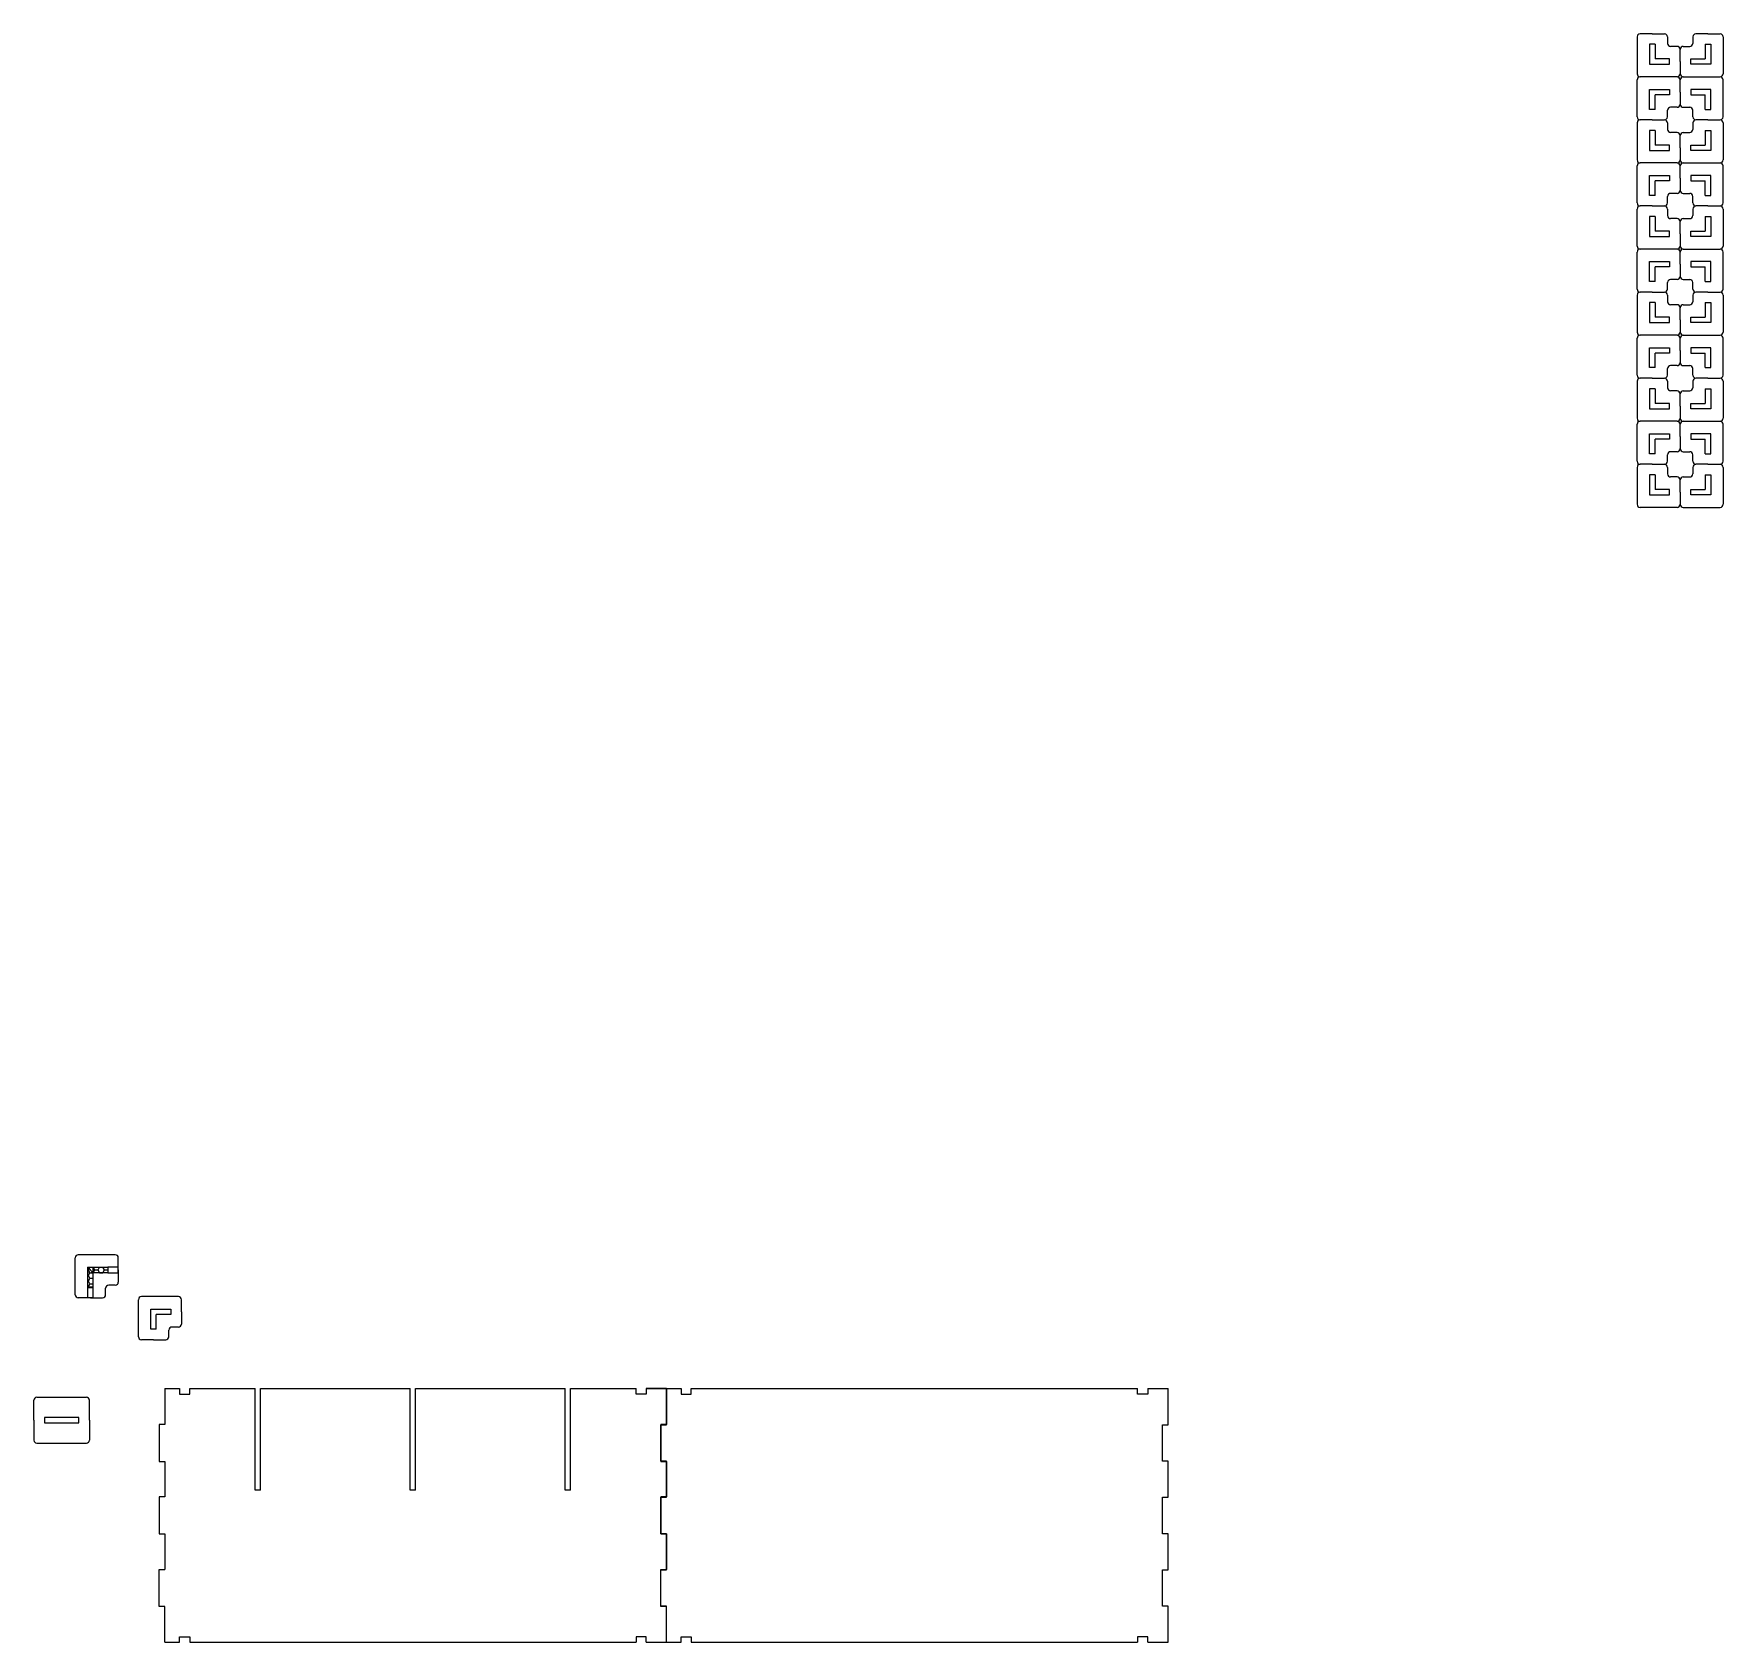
# Model space of a CAD drawing. Header units: millimetres. Extents: x 883 to 14654, y 5219 to 8318.
# Drawn here: x 883 to 2548, y 6150 to 7735 of the extents above; entities that cross this region are included whole.
import ezdxf

# ---------------------------------------------------------------- set-up
doc = ezdxf.new("R2010")
doc.units = ezdxf.units.MM
doc.header["$LTSCALE"] = 0.05
doc.linetypes.add('ACAD_ISO03W100', pattern=[30, 12, -18])
doc.layers.add('Corte', color=1, linetype='Continuous', lineweight=5)

msp = doc.modelspace()

# ---------------------------------------------------------------- hatches: boundary and pattern name
at = {"layer": 'Corte', "linetype": 'Continuous', "lineweight": 5}
h = msp.add_hatch(dxfattribs=at)
h.set_pattern_fill('HONEY', color=1)
h.paths.add_polyline_path([(941.434, 6513.833), (935.934, 6513.833), (935.934, 6499.333), (941.434, 6499.333)])
h.paths.add_polyline_path([(941.434, 6519.333), (935.934, 6519.333), (935.934, 6513.833), (941.434, 6513.833)])
h.paths.add_polyline_path([(955.934, 6519.333), (941.434, 6519.333), (941.434, 6513.833), (955.934, 6513.833)])

# ---------------------------------------------------------------- linework, layer by layer
at = {"layer": 'Corte', "color": 1, "linetype": 'Continuous', "lineweight": 5}
for p, q in [((2463.533, 7732.482), (2463.533, 7696.032)), ((2478.533, 7735.482), (2466.533, 7735.482)), ((2478.533, 7735.482), (2490.533, 7735.482)), ((2493.533, 7732.482), (2493.533, 7726.032)), ((2518.433, 7732.482), (2518.433, 7726.032)), ((2533.433, 7735.482), (2521.433, 7735.482)), ((2533.433, 7735.482), (2545.433, 7735.482)), ((2548.433, 7732.482), (2548.433, 7696.032)), ((2475.883, 7725.082), (2475.883, 7705.382)), ((2481.183, 7725.082), (2475.883, 7725.082)), ((2481.183, 7725.082), (2481.183, 7710.682)), ((2502.983, 7723.032), (2496.533, 7723.032)), ((2505.983, 7708.032), (2505.983, 7720.032)), ((2508.983, 7723.032), (2515.433, 7723.032)), ((2530.783, 7725.082), (2530.783, 7710.682)), ((2530.783, 7725.082), (2536.083, 7725.082)), ((2536.083, 7725.082), (2536.083, 7705.382)), ((2475.883, 7705.382), (2481.183, 7705.382)), ((2495.583, 7710.682), (2481.183, 7710.682)), ((2481.183, 7705.382), (2495.583, 7705.382)), ((2495.583, 7705.382), (2495.583, 7710.682)), ((2505.983, 7708.032), (2505.983, 7696.032)), ((2516.383, 7705.382), (2516.383, 7710.682)), ((2516.383, 7710.682), (2530.783, 7710.682)), ((2530.783, 7705.382), (2516.383, 7705.382)), ((2536.083, 7705.382), (2530.783, 7705.382)), ((2463.533, 7653.582), (2463.533, 7690.032)), ((2502.983, 7693.032), (2466.533, 7693.032)), ((2475.883, 7660.982), (2475.883, 7680.682)), ((2475.883, 7680.682), (2481.183, 7680.682)), ((2481.183, 7680.682), (2495.583, 7680.682)), ((2495.583, 7680.682), (2495.583, 7675.382)), ((2505.983, 7678.032), (2505.983, 7690.032)), ((2508.983, 7693.032), (2545.433, 7693.032)), ((2530.783, 7680.682), (2516.383, 7680.682)), ((2516.383, 7680.682), (2516.383, 7675.382)), ((2536.083, 7680.682), (2530.783, 7680.682)), ((2536.083, 7660.982), (2536.083, 7680.682)), ((2548.433, 7653.582), (2548.433, 7690.032)), ((2481.183, 7660.982), (2481.183, 7675.382)), ((2495.583, 7675.382), (2481.183, 7675.382)), ((2502.983, 7663.032), (2496.533, 7663.032)), ((2505.983, 7678.032), (2505.983, 7666.032)), ((2508.983, 7663.032), (2515.433, 7663.032)), ((2516.383, 7675.382), (2530.783, 7675.382)), ((2530.783, 7660.982), (2530.783, 7675.382)), ((2463.533, 7647.582), (2463.533, 7611.132)), ((2478.533, 7650.582), (2466.533, 7650.582)), ((2481.183, 7660.982), (2475.883, 7660.982)), ((2478.533, 7650.582), (2490.533, 7650.582)), ((2493.533, 7653.582), (2493.533, 7660.032)), ((2493.533, 7647.582), (2493.533, 7641.132)), ((2518.433, 7653.582), (2518.433, 7660.032)), ((2518.433, 7647.582), (2518.433, 7641.132)), ((2533.433, 7650.582), (2521.433, 7650.582)), ((2530.783, 7660.982), (2536.083, 7660.982)), ((2533.433, 7650.582), (2545.433, 7650.582)), ((2548.433, 7647.582), (2548.433, 7611.132)), ((2475.883, 7640.182), (2475.883, 7620.482)), ((2481.183, 7640.182), (2475.883, 7640.182)), ((2481.183, 7640.182), (2481.183, 7625.782)), ((2502.983, 7638.132), (2496.533, 7638.132)), ((2505.983, 7623.132), (2505.983, 7635.132)), ((2508.983, 7638.132), (2515.433, 7638.132)), ((2530.783, 7640.182), (2530.783, 7625.782)), ((2530.783, 7640.182), (2536.083, 7640.182)), ((2536.083, 7640.182), (2536.083, 7620.482)), ((2475.883, 7620.482), (2481.183, 7620.482)), ((2495.583, 7625.782), (2481.183, 7625.782)), ((2481.183, 7620.482), (2495.583, 7620.482)), ((2495.583, 7620.482), (2495.583, 7625.782)), ((2505.983, 7623.132), (2505.983, 7611.132)), ((2516.383, 7620.482), (2516.383, 7625.782)), ((2516.383, 7625.782), (2530.783, 7625.782)), ((2530.783, 7620.482), (2516.383, 7620.482)), ((2536.083, 7620.482), (2530.783, 7620.482)), ((2463.533, 7568.682), (2463.533, 7605.132)), ((2502.983, 7608.132), (2466.533, 7608.132)), ((2475.883, 7576.082), (2475.883, 7595.782)), ((2475.883, 7595.782), (2481.183, 7595.782)), ((2481.183, 7595.782), (2495.583, 7595.782)), ((2495.583, 7595.782), (2495.583, 7590.482)), ((2505.983, 7593.132), (2505.983, 7605.132)), ((2508.983, 7608.132), (2545.433, 7608.132)), ((2530.783, 7595.782), (2516.383, 7595.782)), ((2516.383, 7595.782), (2516.383, 7590.482)), ((2536.083, 7595.782), (2530.783, 7595.782)), ((2536.083, 7576.082), (2536.083, 7595.782)), ((2548.433, 7568.682), (2548.433, 7605.132)), ((2481.183, 7576.082), (2481.183, 7590.482)), ((2495.583, 7590.482), (2481.183, 7590.482)), ((2505.983, 7593.132), (2505.983, 7581.132)), ((2516.383, 7590.482), (2530.783, 7590.482)), ((2530.783, 7576.082), (2530.783, 7590.482)), ((2463.533, 7526.232), (2463.533, 7562.682)), ((2478.533, 7565.682), (2466.533, 7565.682)), ((2481.183, 7576.082), (2475.883, 7576.082)), ((2478.533, 7565.682), (2490.533, 7565.682)), ((2493.533, 7568.682), (2493.533, 7575.132)), ((2493.533, 7562.682), (2493.533, 7556.232)), ((2502.983, 7578.132), (2496.533, 7578.132)), ((2508.983, 7578.132), (2515.433, 7578.132)), ((2518.433, 7568.682), (2518.433, 7575.132)), ((2518.433, 7562.682), (2518.433, 7556.232)), ((2533.433, 7565.682), (2521.433, 7565.682)), ((2530.783, 7576.082), (2536.083, 7576.082)), ((2533.433, 7565.682), (2545.433, 7565.682)), ((2548.433, 7562.682), (2548.433, 7526.232)), ((2475.883, 7555.282), (2475.883, 7535.582)), ((2481.183, 7555.282), (2475.883, 7555.282)), ((2481.183, 7555.282), (2481.183, 7540.882)), ((2502.983, 7553.232), (2496.533, 7553.232)), ((2505.983, 7538.232), (2505.983, 7550.232)), ((2508.983, 7553.232), (2515.433, 7553.232)), ((2530.783, 7555.282), (2530.783, 7540.882)), ((2530.783, 7555.282), (2536.083, 7555.282)), ((2536.083, 7555.282), (2536.083, 7535.582)), ((2475.883, 7535.582), (2481.183, 7535.582)), ((2495.583, 7540.882), (2481.183, 7540.882)), ((2481.183, 7535.582), (2495.583, 7535.582)), ((2495.583, 7535.582), (2495.583, 7540.882)), ((2505.983, 7538.232), (2505.983, 7526.232)), ((2516.383, 7535.582), (2516.383, 7540.882)), ((2516.383, 7540.882), (2530.783, 7540.882)), ((2530.783, 7535.582), (2516.383, 7535.582)), ((2536.083, 7535.582), (2530.783, 7535.582)), ((2463.533, 7483.782), (2463.533, 7520.232)), ((2502.983, 7523.232), (2466.533, 7523.232)), ((2502.983, 7523.232), (2466.533, 7523.232)), ((2505.983, 7508.232), (2505.983, 7520.232)), ((2508.983, 7523.232), (2545.433, 7523.232)), ((2508.983, 7523.232), (2545.433, 7523.232)), ((2548.433, 7483.782), (2548.433, 7520.232)), ((2475.883, 7491.182), (2475.883, 7510.882)), ((2475.883, 7510.882), (2481.183, 7510.882)), ((2481.183, 7510.882), (2495.583, 7510.882)), ((2481.183, 7491.182), (2481.183, 7505.582)), ((2495.583, 7505.582), (2481.183, 7505.582)), ((2495.583, 7510.882), (2495.583, 7505.582)), ((2505.983, 7508.232), (2505.983, 7496.232)), ((2530.783, 7510.882), (2516.383, 7510.882)), ((2516.383, 7510.882), (2516.383, 7505.582)), ((2516.383, 7505.582), (2530.783, 7505.582)), ((2536.083, 7510.882), (2530.783, 7510.882)), ((2530.783, 7491.182), (2530.783, 7505.582)), ((2536.083, 7491.182), (2536.083, 7510.882)), ((2478.533, 7480.782), (2466.533, 7480.782)), ((2481.183, 7491.182), (2475.883, 7491.182)), ((2478.533, 7480.782), (2490.533, 7480.782)), ((2493.533, 7483.782), (2493.533, 7490.232)), ((2502.983, 7493.232), (2496.533, 7493.232)), ((2508.983, 7493.232), (2515.433, 7493.232)), ((2518.433, 7483.782), (2518.433, 7490.232)), ((2533.433, 7480.782), (2521.433, 7480.782)), ((2530.783, 7491.182), (2536.083, 7491.182)), ((2533.433, 7480.782), (2545.433, 7480.782)), ((2463.533, 7477.782), (2463.533, 7441.332)), ((2475.883, 7470.382), (2475.883, 7450.682)), ((2481.183, 7470.382), (2475.883, 7470.382)), ((2481.183, 7470.382), (2481.183, 7455.982)), ((2493.533, 7477.782), (2493.533, 7471.332)), ((2502.983, 7468.332), (2496.533, 7468.332)), ((2505.983, 7453.332), (2505.983, 7465.332)), ((2508.983, 7468.332), (2515.433, 7468.332)), ((2518.433, 7477.782), (2518.433, 7471.332)), ((2530.783, 7470.382), (2530.783, 7455.982)), ((2530.783, 7470.382), (2536.083, 7470.382)), ((2536.083, 7470.382), (2536.083, 7450.682)), ((2548.433, 7477.782), (2548.433, 7441.332)), ((2475.883, 7450.682), (2481.183, 7450.682)), ((2495.583, 7455.982), (2481.183, 7455.982)), ((2481.183, 7450.682), (2495.583, 7450.682)), ((2495.583, 7450.682), (2495.583, 7455.982)), ((2505.983, 7453.332), (2505.983, 7441.332)), ((2516.383, 7450.682), (2516.383, 7455.982)), ((2516.383, 7455.982), (2530.783, 7455.982)), ((2530.783, 7450.682), (2516.383, 7450.682)), ((2536.083, 7450.682), (2530.783, 7450.682)), ((2463.533, 7398.882), (2463.533, 7435.332)), ((2502.983, 7438.332), (2466.533, 7438.332)), ((2505.983, 7423.332), (2505.983, 7435.332)), ((2508.983, 7438.332), (2545.433, 7438.332)), ((2548.433, 7398.882), (2548.433, 7435.332)), ((2475.883, 7406.282), (2475.883, 7425.982)), ((2475.883, 7425.982), (2481.183, 7425.982)), ((2481.183, 7425.982), (2495.583, 7425.982)), ((2481.183, 7406.282), (2481.183, 7420.682)), ((2495.583, 7420.682), (2481.183, 7420.682)), ((2495.583, 7425.982), (2495.583, 7420.682)), ((2505.983, 7423.332), (2505.983, 7411.332)), ((2530.783, 7425.982), (2516.383, 7425.982)), ((2516.383, 7425.982), (2516.383, 7420.682)), ((2516.383, 7420.682), (2530.783, 7420.682)), ((2536.083, 7425.982), (2530.783, 7425.982)), ((2530.783, 7406.282), (2530.783, 7420.682)), ((2536.083, 7406.282), (2536.083, 7425.982)), ((2478.533, 7395.882), (2466.533, 7395.882)), ((2481.183, 7406.282), (2475.883, 7406.282)), ((2478.533, 7395.882), (2490.533, 7395.882)), ((2493.533, 7398.882), (2493.533, 7405.332)), ((2502.983, 7408.332), (2496.533, 7408.332)), ((2508.983, 7408.332), (2515.433, 7408.332)), ((2518.433, 7398.882), (2518.433, 7405.332)), ((2533.433, 7395.882), (2521.433, 7395.882)), ((2530.783, 7406.282), (2536.083, 7406.282)), ((2533.433, 7395.882), (2545.433, 7395.882)), ((2463.533, 7392.882), (2463.533, 7356.432)), ((2475.883, 7385.482), (2475.883, 7365.782)), ((2481.183, 7385.482), (2475.883, 7385.482)), ((2481.183, 7385.482), (2481.183, 7371.082)), ((2493.533, 7392.882), (2493.533, 7386.432)), ((2502.983, 7383.432), (2496.533, 7383.432)), ((2505.983, 7368.432), (2505.983, 7380.432)), ((2508.983, 7383.432), (2515.433, 7383.432)), ((2518.433, 7392.882), (2518.433, 7386.432)), ((2530.783, 7385.482), (2530.783, 7371.082)), ((2530.783, 7385.482), (2536.083, 7385.482)), ((2536.083, 7385.482), (2536.083, 7365.782)), ((2548.433, 7392.882), (2548.433, 7356.432)), ((2475.883, 7365.782), (2481.183, 7365.782)), ((2495.583, 7371.082), (2481.183, 7371.082)), ((2481.183, 7365.782), (2495.583, 7365.782)), ((2495.583, 7365.782), (2495.583, 7371.082)), ((2505.983, 7368.432), (2505.983, 7356.432)), ((2516.383, 7365.782), (2516.383, 7371.082)), ((2516.383, 7371.082), (2530.783, 7371.082)), ((2530.783, 7365.782), (2516.383, 7365.782)), ((2536.083, 7365.782), (2530.783, 7365.782)), ((2463.533, 7313.982), (2463.533, 7350.432)), ((2502.983, 7353.432), (2466.533, 7353.432)), ((2505.983, 7338.432), (2505.983, 7350.432)), ((2508.983, 7353.432), (2545.433, 7353.432)), ((2548.433, 7313.982), (2548.433, 7350.432)), ((2475.883, 7321.382), (2475.883, 7341.082)), ((2475.883, 7341.082), (2481.183, 7341.082)), ((2481.183, 7341.082), (2495.583, 7341.082)), ((2481.183, 7321.382), (2481.183, 7335.782)), ((2495.583, 7335.782), (2481.183, 7335.782)), ((2495.583, 7341.082), (2495.583, 7335.782)), ((2505.983, 7338.432), (2505.983, 7326.432)), ((2530.783, 7341.082), (2516.383, 7341.082)), ((2516.383, 7341.082), (2516.383, 7335.782)), ((2516.383, 7335.782), (2530.783, 7335.782)), ((2536.083, 7341.082), (2530.783, 7341.082)), ((2530.783, 7321.382), (2530.783, 7335.782)), ((2536.083, 7321.382), (2536.083, 7341.082)), ((2481.183, 7321.382), (2475.883, 7321.382)), ((2493.533, 7313.982), (2493.533, 7320.432)), ((2502.983, 7323.432), (2496.533, 7323.432)), ((2508.983, 7323.432), (2515.433, 7323.432)), ((2518.433, 7313.982), (2518.433, 7320.432)), ((2530.783, 7321.382), (2536.083, 7321.382)), ((2463.533, 7307.982), (2463.533, 7271.532)), ((2478.533, 7310.982), (2466.533, 7310.982)), ((2475.883, 7300.582), (2475.883, 7280.882)), ((2481.183, 7300.582), (2475.883, 7300.582)), ((2478.533, 7310.982), (2490.533, 7310.982)), ((2481.183, 7300.582), (2481.183, 7286.182)), ((2493.533, 7307.982), (2493.533, 7301.532)), ((2502.983, 7298.532), (2496.533, 7298.532)), ((2505.983, 7283.532), (2505.983, 7295.532)), ((2508.983, 7298.532), (2515.433, 7298.532)), ((2518.433, 7307.982), (2518.433, 7301.532)), ((2533.433, 7310.982), (2521.433, 7310.982)), ((2530.783, 7300.582), (2530.783, 7286.182)), ((2530.783, 7300.582), (2536.083, 7300.582)), ((2533.433, 7310.982), (2545.433, 7310.982)), ((2536.083, 7300.582), (2536.083, 7280.882)), ((2548.433, 7307.982), (2548.433, 7271.532)), ((2475.883, 7280.882), (2481.183, 7280.882)), ((2495.583, 7286.182), (2481.183, 7286.182)), ((2481.183, 7280.882), (2495.583, 7280.882)), ((2495.583, 7280.882), (2495.583, 7286.182)), ((2505.983, 7283.532), (2505.983, 7271.532)), ((2516.383, 7280.882), (2516.383, 7286.182)), ((2516.383, 7286.182), (2530.783, 7286.182)), ((2530.783, 7280.882), (2516.383, 7280.882)), ((2536.083, 7280.882), (2530.783, 7280.882)), ((2502.983, 7268.532), (2466.533, 7268.532)), ((2508.983, 7268.532), (2545.433, 7268.532)), ((935.934, 6519.333), (935.934, 6499.333)), ((935.934, 6519.333), (935.934, 6513.833)), ((935.934, 6519.333), (955.934, 6519.333)), ((941.434, 6513.833), (941.434, 6519.333)), ((941.434, 6499.333), (941.434, 6513.833)), ((955.934, 6513.833), (941.434, 6513.833)), ((955.934, 6519.333), (955.934, 6513.833)), ((965.934, 6519.333), (955.934, 6519.333)), ((955.934, 6513.833), (965.934, 6513.833)), ((965.934, 6513.833), (965.934, 6519.333)), ((935.934, 6499.333), (941.434, 6499.333)), ((935.934, 6499.333), (935.934, 6489.333)), ((941.434, 6489.333), (941.434, 6499.333)), ((935.934, 6489.333), (941.434, 6489.333)), ((985.998, 6450.837), (985.998, 6487.287)), ((1025.448, 6490.287), (988.998, 6490.287)), ((1028.448, 6475.287), (1028.448, 6487.287)), ((998.348, 6458.237), (998.348, 6477.937)), ((998.348, 6477.937), (1003.648, 6477.937)), ((1003.648, 6477.937), (1018.048, 6477.937)), ((1003.648, 6458.237), (1003.648, 6472.637)), ((1018.048, 6472.637), (1003.648, 6472.637)), ((1018.048, 6477.937), (1018.048, 6472.637)), ((1028.448, 6475.287), (1028.448, 6463.287)), ((1000.998, 6447.837), (988.998, 6447.837)), ((1003.648, 6458.237), (998.348, 6458.237)), ((1000.998, 6447.837), (1012.998, 6447.837)), ((1015.998, 6450.837), (1015.998, 6457.287)), ((1025.448, 6460.287), (1018.998, 6460.287)), ((1012.074, 6399.566), (1026.574, 6399.566)), ((1012.074, 6399.566), (1012.074, 6364.266)), ((1026.574, 6399.566), (1026.574, 6394.166)), ((1036.574, 6399.566), (1101.124, 6399.566)), ((1036.574, 6394.166), (1036.574, 6399.566)), ((1101.124, 6299.566), (1101.124, 6399.566)), ((1106.424, 6399.566), (1253.924, 6399.566)), ((1106.424, 6299.566), (1106.424, 6399.566)), ((1253.924, 6299.566), (1253.924, 6399.566)), ((1259.224, 6399.566), (1406.724, 6399.566)), ((1259.224, 6299.566), (1259.224, 6399.566)), ((1406.724, 6299.566), (1406.724, 6399.566)), ((1412.024, 6399.566), (1476.574, 6399.566)), ((1412.024, 6299.566), (1412.024, 6399.566)), ((1476.574, 6394.166), (1476.574, 6399.566)), ((1486.574, 6399.566), (1506.574, 6399.566)), ((1506.574, 6399.566), (1486.574, 6399.566)), ((1486.574, 6399.566), (1486.574, 6394.166)), ((1506.574, 6364.066), (1506.574, 6399.566)), ((1506.574, 6399.566), (1506.574, 6364.266)), ((1506.574, 6399.566), (1521.074, 6399.566)), ((1521.074, 6399.566), (1521.074, 6394.166)), ((1531.074, 6399.566), (1971.074, 6399.566)), ((1531.074, 6394.166), (1531.074, 6399.566)), ((1971.074, 6394.166), (1971.074, 6399.566)), ((1981.074, 6399.566), (2001.074, 6399.566)), ((1981.074, 6399.566), (1981.074, 6394.166)), ((2001.074, 6364.066), (2001.074, 6399.566)), ((882.833, 6368.426), (882.833, 6388.076)), ((885.833, 6391.076), (934.733, 6391.076)), ((937.733, 6368.426), (937.733, 6388.076)), ((1026.574, 6394.166), (1036.574, 6394.166)), ((1486.574, 6394.166), (1476.574, 6394.166)), ((1521.074, 6394.166), (1531.074, 6394.166)), ((1981.074, 6394.166), (1971.074, 6394.166)), ((882.833, 6368.426), (882.833, 6348.776)), ((927.333, 6371.076), (893.233, 6371.076)), ((893.233, 6371.076), (893.233, 6365.776)), ((893.233, 6365.776), (927.333, 6365.776)), ((927.333, 6365.776), (927.333, 6371.076)), ((937.733, 6368.426), (937.733, 6348.776)), ((1012.074, 6364.266), (1006.574, 6364.266)), ((1006.574, 6364.266), (1006.574, 6327.866)), ((1506.574, 6364.266), (1501.074, 6364.266)), ((1501.074, 6364.266), (1501.074, 6327.866)), ((1501.074, 6328.066), (1501.074, 6364.066)), ((1501.074, 6364.066), (1506.574, 6364.066)), ((1995.574, 6328.066), (1995.574, 6364.066)), ((1995.574, 6364.066), (2001.074, 6364.066)), ((885.833, 6345.776), (934.733, 6345.776)), ((1006.574, 6327.866), (1012.074, 6327.866)), ((1012.074, 6327.866), (1012.074, 6292.766)), ((1506.574, 6328.066), (1501.074, 6328.066)), ((1501.074, 6327.866), (1506.574, 6327.866)), ((1506.574, 6292.566), (1506.574, 6328.066)), ((1506.574, 6327.866), (1506.574, 6292.766)), ((2001.074, 6328.066), (1995.574, 6328.066)), ((2001.074, 6292.566), (2001.074, 6328.066)), ((1106.424, 6299.566), (1101.124, 6299.566)), ((1259.224, 6299.566), (1253.924, 6299.566)), ((1412.024, 6299.566), (1406.724, 6299.566)), ((1012.074, 6292.766), (1006.574, 6292.766)), ((1006.574, 6292.766), (1006.574, 6256.366)), ((1506.574, 6292.766), (1501.074, 6292.766)), ((1501.074, 6292.766), (1501.074, 6256.366)), ((1501.074, 6256.566), (1501.074, 6292.566)), ((1501.074, 6292.566), (1506.574, 6292.566)), ((1995.574, 6256.566), (1995.574, 6292.566)), ((1995.574, 6292.566), (2001.074, 6292.566)), ((1006.574, 6256.366), (1012.074, 6256.366)), ((1012.074, 6256.366), (1012.074, 6221.266)), ((1506.574, 6256.566), (1501.074, 6256.566)), ((1501.074, 6256.366), (1506.574, 6256.366)), ((1506.574, 6221.066), (1506.574, 6256.566)), ((1506.574, 6256.366), (1506.574, 6221.266)), ((2001.074, 6256.566), (1995.574, 6256.566)), ((2001.074, 6221.066), (2001.074, 6256.566)), ((1006.574, 6184.866), (1006.574, 6221.266)), ((1006.574, 6221.266), (1012.074, 6221.266)), ((1501.074, 6184.866), (1501.074, 6221.266)), ((1501.074, 6221.266), (1506.574, 6221.266)), ((1501.074, 6185.066), (1501.074, 6221.066)), ((1501.074, 6221.066), (1506.574, 6221.066)), ((1995.574, 6185.066), (1995.574, 6221.066)), ((1995.574, 6221.066), (2001.074, 6221.066)), ((1012.074, 6184.866), (1006.574, 6184.866)), ((1012.074, 6149.566), (1012.074, 6184.866)), ((1506.574, 6185.066), (1501.074, 6185.066)), ((1506.574, 6184.866), (1501.074, 6184.866)), ((1506.574, 6149.566), (1506.574, 6185.066)), ((1506.574, 6149.566), (1506.574, 6184.866)), ((2001.074, 6185.066), (1995.574, 6185.066)), ((2001.074, 6149.566), (2001.074, 6185.066)), ((1012.074, 6149.566), (1026.574, 6149.566)), ((1026.574, 6149.566), (1026.574, 6154.966)), ((1026.574, 6154.966), (1036.574, 6154.966)), ((1036.574, 6154.966), (1036.574, 6149.566)), ((1036.574, 6149.566), (1476.574, 6149.566)), ((1486.574, 6154.966), (1476.574, 6154.966)), ((1476.574, 6154.966), (1476.574, 6149.566)), ((1486.574, 6149.566), (1486.574, 6154.966)), ((1486.574, 6149.566), (1506.574, 6149.566)), ((1506.574, 6149.566), (1521.074, 6149.566)), ((1521.074, 6149.566), (1521.074, 6154.966)), ((1521.074, 6154.966), (1531.074, 6154.966)), ((1531.074, 6154.966), (1531.074, 6149.566)), ((1531.074, 6149.566), (1971.074, 6149.566)), ((1981.074, 6154.966), (1971.074, 6154.966)), ((1971.074, 6154.966), (1971.074, 6149.566)), ((1981.074, 6149.566), (1981.074, 6154.966)), ((1981.074, 6149.566), (2001.074, 6149.566))]:
    msp.add_line(p, q, dxfattribs=at)
at = {"layer": 'Corte', "color": 3, "linetype": 'Continuous', "lineweight": 5}
for p, q in [((963.134, 6531.583), (926.684, 6531.583)), ((923.684, 6492.133), (923.684, 6528.583)), ((936.034, 6499.533), (936.034, 6519.233)), ((936.034, 6519.233), (941.334, 6519.233)), ((941.334, 6519.233), (955.734, 6519.233)), ((941.334, 6499.533), (941.334, 6513.933)), ((955.734, 6513.933), (941.334, 6513.933)), ((955.734, 6519.233), (955.734, 6513.933)), ((966.134, 6516.583), (966.134, 6528.583)), ((966.134, 6516.583), (966.134, 6504.583)), ((941.334, 6499.533), (936.034, 6499.533)), ((953.684, 6492.133), (953.684, 6498.583)), ((963.134, 6501.583), (956.684, 6501.583)), ((938.684, 6489.133), (926.684, 6489.133)), ((938.684, 6489.133), (950.684, 6489.133))]:
    msp.add_line(p, q, dxfattribs=at)
at = {"layer": 'Corte', "color": 2, "linetype": 'Continuous', "lineweight": 5}
for p, q in [((935.934, 6519.333), (941.434, 6513.833)), ((936.034, 6519.233), (941.334, 6513.933)), ((936.034, 6519.233), (941.334, 6513.933))]:
    msp.add_line(p, q, dxfattribs=at)
at = {"layer": 'Corte', "color": 1, "linetype": 'ACAD_ISO03W100', "lineweight": 5}
msp.add_line((941.434, 6513.833), (935.934, 6513.833), dxfattribs=at)
at = {"layer": 'Corte', "color": 1, "linetype": 'Continuous', "lineweight": 5}
for centre, start, end in [((2466.533, 7732.482), 90, 180), ((2490.533, 7732.482), 0, 90), ((2521.433, 7732.482), 90, 180), ((2545.433, 7732.482), 0, 90), ((2496.533, 7726.032), 180, 270), ((2502.983, 7720.032), 0, 90), ((2508.983, 7720.032), 90, 180), ((2515.433, 7726.032), 270, 0), ((2466.533, 7696.032), 180, 270), ((2502.983, 7696.032), 270, 0), ((2508.983, 7696.032), 180, 270), ((2545.433, 7696.032), 270, 0), ((2466.533, 7690.032), 90, 180), ((2502.983, 7690.032), 0, 90), ((2508.983, 7690.032), 90, 180), ((2545.433, 7690.032), 0, 90), ((2496.533, 7660.032), 90, 180), ((2502.983, 7666.032), 270, 0), ((2508.983, 7666.032), 180, 270), ((2515.433, 7660.032), 0, 90), ((2466.533, 7653.582), 180, 270), ((2466.533, 7647.582), 90, 180), ((2490.533, 7653.582), 270, 0), ((2490.533, 7647.582), 0, 90), ((2521.433, 7653.582), 180, 270), ((2521.433, 7647.582), 90, 180), ((2545.433, 7653.582), 270, 0), ((2545.433, 7647.582), 0, 90), ((2496.533, 7641.132), 180, 270), ((2502.983, 7635.132), 0, 90), ((2508.983, 7635.132), 90, 180), ((2515.433, 7641.132), 270, 0), ((2466.533, 7611.132), 180, 270), ((2466.533, 7605.132), 90, 180), ((2502.983, 7611.132), 270, 0), ((2502.983, 7605.132), 0, 90), ((2508.983, 7611.132), 180, 270), ((2508.983, 7605.132), 90, 180), ((2545.433, 7611.132), 270, 0), ((2545.433, 7605.132), 0, 90), ((2502.983, 7581.132), 270, 0), ((2508.983, 7581.132), 180, 270), ((2466.533, 7568.682), 180, 270), ((2466.533, 7562.682), 90, 180), ((2490.533, 7568.682), 270, 0), ((2490.533, 7562.682), 0, 90), ((2496.533, 7575.132), 90, 180), ((2515.433, 7575.132), 0, 90), ((2521.433, 7568.682), 180, 270), ((2521.433, 7562.682), 90, 180), ((2545.433, 7568.682), 270, 0), ((2545.433, 7562.682), 0, 90), ((2496.533, 7556.232), 180, 270), ((2502.983, 7550.232), 0, 90), ((2508.983, 7550.232), 90, 180), ((2515.433, 7556.232), 270, 0), ((2466.533, 7526.232), 180, 270), ((2466.533, 7520.232), 90, 180), ((2502.983, 7526.232), 270, 0), ((2502.983, 7520.232), 0, 90), ((2508.983, 7526.232), 180, 270), ((2508.983, 7520.232), 90, 180), ((2545.433, 7526.232), 270, 0), ((2545.433, 7520.232), 0, 90), ((2502.983, 7496.232), 270, 0), ((2508.983, 7496.232), 180, 270), ((2466.533, 7483.782), 180, 270), ((2466.533, 7477.782), 90, 180), ((2490.533, 7483.782), 270, 0), ((2490.533, 7477.782), 0, 90), ((2496.533, 7490.232), 90, 180), ((2515.433, 7490.232), 0, 90), ((2521.433, 7483.782), 180, 270), ((2521.433, 7477.782), 90, 180), ((2545.433, 7483.782), 270, 0), ((2545.433, 7477.782), 0, 90), ((2496.533, 7471.332), 180, 270), ((2502.983, 7465.332), 0, 90), ((2508.983, 7465.332), 90, 180), ((2515.433, 7471.332), 270, 0), ((2466.533, 7441.332), 180, 270), ((2466.533, 7435.332), 90, 180), ((2502.983, 7441.332), 270, 0), ((2502.983, 7435.332), 0, 90), ((2508.983, 7441.332), 180, 270), ((2508.983, 7435.332), 90, 180), ((2545.433, 7441.332), 270, 0), ((2545.433, 7435.332), 0, 90), ((2466.533, 7398.882), 180, 270), ((2466.533, 7392.882), 90, 180), ((2490.533, 7398.882), 270, 0), ((2490.533, 7392.882), 0, 90), ((2496.533, 7405.332), 90, 180), ((2502.983, 7411.332), 270, 0), ((2508.983, 7411.332), 180, 270), ((2515.433, 7405.332), 0, 90), ((2521.433, 7398.882), 180, 270), ((2521.433, 7392.882), 90, 180), ((2545.433, 7398.882), 270, 0), ((2545.433, 7392.882), 0, 90), ((2496.533, 7386.432), 180, 270), ((2502.983, 7380.432), 0, 90), ((2508.983, 7380.432), 90, 180), ((2515.433, 7386.432), 270, 0), ((2466.533, 7356.432), 180, 270), ((2466.533, 7350.432), 90, 180), ((2502.983, 7356.432), 270, 0), ((2502.983, 7350.432), 0, 90), ((2508.983, 7356.432), 180, 270), ((2508.983, 7350.432), 90, 180), ((2545.433, 7356.432), 270, 0), ((2545.433, 7350.432), 0, 90), ((2466.533, 7313.982), 180, 270), ((2490.533, 7313.982), 270, 0), ((2496.533, 7320.432), 90, 180), ((2502.983, 7326.432), 270, 0), ((2508.983, 7326.432), 180, 270), ((2515.433, 7320.432), 0, 90), ((2521.433, 7313.982), 180, 270), ((2545.433, 7313.982), 270, 0), ((2466.533, 7307.982), 90, 180), ((2490.533, 7307.982), 0, 90), ((2496.533, 7301.532), 180, 270), ((2502.983, 7295.532), 0, 90), ((2508.983, 7295.532), 90, 180), ((2515.433, 7301.532), 270, 0), ((2521.433, 7307.982), 90, 180), ((2545.433, 7307.982), 0, 90), ((2466.533, 7271.532), 180, 270), ((2502.983, 7271.532), 270, 0), ((2508.983, 7271.532), 180, 270), ((2545.433, 7271.532), 270, 0), ((988.998, 6487.287), 90, 180), ((1025.448, 6487.287), 0, 90), ((1025.448, 6463.287), 270, 0), ((988.998, 6450.837), 180, 270), ((1012.998, 6450.837), 270, 0), ((1018.998, 6457.287), 90, 180), ((885.833, 6388.076), 90, 180), ((934.733, 6388.076), 0, 90), ((885.833, 6348.776), 180, 270), ((934.733, 6348.776), 270, 0)]:
    msp.add_arc(centre, 3, start, end, dxfattribs=at)
at = {"layer": 'Corte', "color": 3, "linetype": 'Continuous', "lineweight": 5}
for centre, start, end in [((926.684, 6528.583), 90, 180), ((963.134, 6528.583), 0, 90), ((956.684, 6498.583), 90, 180), ((963.134, 6504.583), 270, 0), ((926.684, 6492.133), 180, 270), ((950.684, 6492.133), 270, 0)]:
    msp.add_arc(centre, 3, start, end, dxfattribs=at)

doc.saveas('drawing.dxf')
